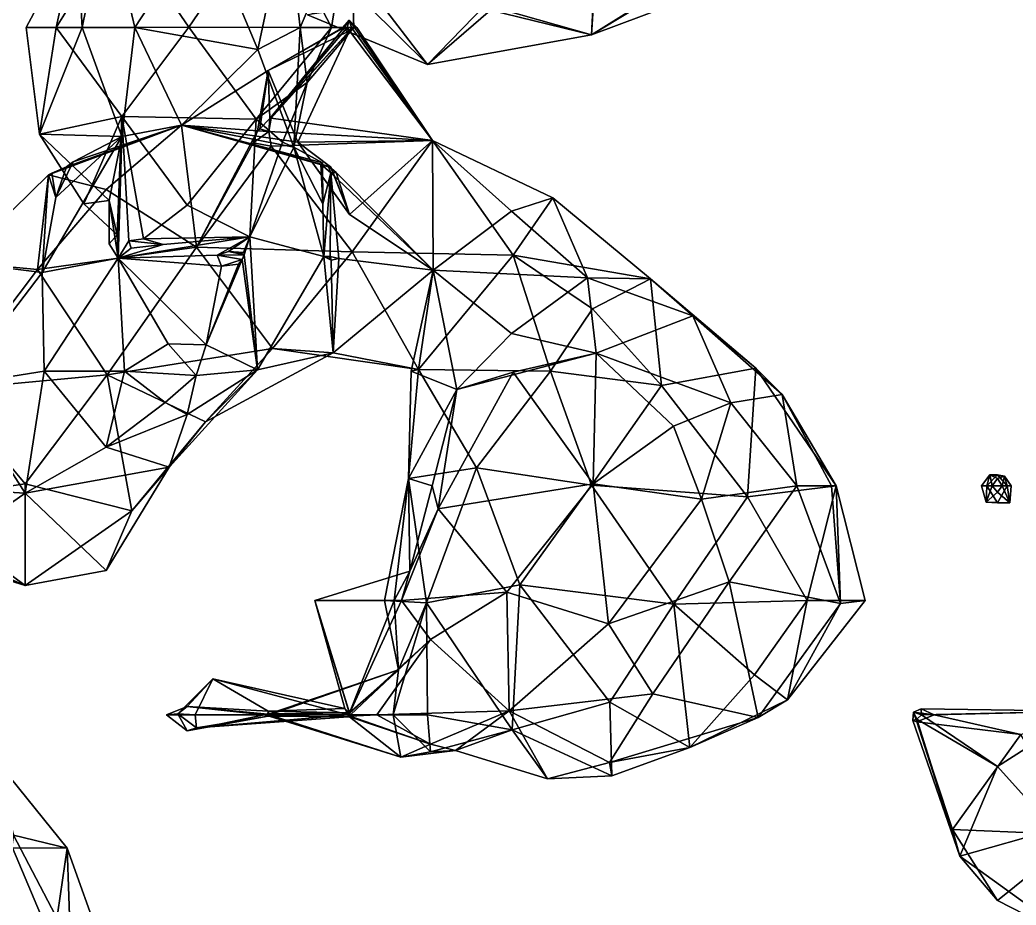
# Model space of a CAD drawing. Extents: x 290083 to 295691, y 4553739 to 4561622.
# Drawn here: x 293573.4 to 293728.3, y 4558734.8 to 4558872.5 of the extents above; entities that cross this region are included whole.
import ezdxf

# ---------------------------------------------------------------- set-up
doc = ezdxf.new("R2010")
doc.units = 0
doc.layers.add('Au_ppm_Pref_-_0_3', color=7, linetype='CONTINUOUS')

msp = doc.modelspace()

# ---------------------------------------------------------------- linework, layer by layer
at = {"layer": 'Au_ppm_Pref_-_0_3'}
for points in [[(293583.08, 4558871.28, 1905.19), (293582.22, 4558886.03, 1900.58), (293586.83, 4558889.94, 1906.76)], [(293591.26, 4558871.28, 1910.36), (293583.08, 4558871.28, 1905.19), (293586.83, 4558889.94, 1906.76)], [(293602.04, 4558887.75, 1910.77), (293591.26, 4558871.28, 1910.36), (293586.83, 4558889.94, 1906.76)], [(293588.86, 4558887.08, 1896.29), (293599.62, 4558871.35, 1894.21), (293612.24, 4558889.84, 1894.63)], [(293621.84, 4558871.28, 1895.95), (293612.24, 4558889.84, 1894.63), (293599.62, 4558871.35, 1894.21)], [(293621.84, 4558871.28, 1895.95), (293624.66, 4558889.34, 1900.53), (293612.24, 4558889.84, 1894.63)], [(293614.87, 4558889.18, 1907.63), (293610.37, 4558867.86, 1910.55), (293602.04, 4558887.75, 1910.77)], [(293610.37, 4558867.86, 1910.55), (293614.87, 4558889.18, 1907.63), (293616.94, 4558871.28, 1905.29)], [(293614.87, 4558889.18, 1907.63), (293624.66, 4558889.34, 1900.53), (293616.94, 4558871.28, 1905.29)], [(293616.94, 4558871.28, 1905.29), (293624.66, 4558889.34, 1900.53), (293625.28, 4558871.28, 1900.58)], [(293621.84, 4558871.28, 1895.95), (293625.28, 4558871.28, 1900.58), (293624.66, 4558889.34, 1900.53)], [(293582.22, 4558886.03, 1900.58), (293579.02, 4558871.28, 1896.91), (293588.86, 4558887.08, 1896.29)], [(293588.86, 4558887.08, 1896.29), (293579.02, 4558871.28, 1896.91), (293599.62, 4558871.35, 1894.21)], [(293610.37, 4558867.86, 1910.55), (293591.26, 4558871.28, 1910.36), (293602.04, 4558887.75, 1910.77)], [(293662.27, 4558870.12, 1829.25), (293645.75, 4558874.8, 1834.06), (293663.31, 4558887.33, 1835.8)], [(293663.14, 4558887.37, 1822.74), (293646.56, 4558873.95, 1824.36), (293662.27, 4558870.12, 1829.25)], [(293663.14, 4558887.37, 1822.74), (293662.27, 4558870.12, 1829.25), (293675, 4558877.84, 1825.56)], [(293662.27, 4558870.12, 1829.25), (293663.31, 4558887.33, 1835.8), (293675, 4558878.14, 1832.97)], [(293574.35, 4558871.28, 1900.58), (293582.22, 4558886.03, 1900.58), (293583.08, 4558871.28, 1905.19)], [(293582.22, 4558886.03, 1900.58), (293574.35, 4558871.28, 1900.58), (293579.02, 4558871.28, 1896.91)], [(293682.91, 4558877.91, 1829.31), (293662.27, 4558870.12, 1829.25), (293675, 4558878.14, 1832.97)], [(293682.91, 4558877.91, 1829.31), (293675, 4558877.84, 1825.56), (293662.27, 4558870.12, 1829.25)], [(293628.74, 4558876.07, 1833.63), (293636.76, 4558865.51, 1829.28), (293618.1, 4558873.24, 1829.31)], [(293628.74, 4558876.07, 1833.63), (293645.75, 4558874.8, 1834.06), (293636.76, 4558865.51, 1829.28)], [(293618.1, 4558873.24, 1829.31), (293636.76, 4558865.51, 1829.28), (293627.6, 4558874.6, 1824.58)], [(293646.56, 4558873.95, 1824.36), (293627.6, 4558874.6, 1824.58), (293636.76, 4558865.51, 1829.28)], [(293645.75, 4558874.8, 1834.06), (293662.27, 4558870.12, 1829.25), (293636.76, 4558865.51, 1829.28)], [(293646.56, 4558873.95, 1824.36), (293636.76, 4558865.51, 1829.28), (293662.27, 4558870.12, 1829.25)], [(293576.42, 4558854.67, 1900.58), (293574.35, 4558871.28, 1900.58), (293583.08, 4558871.28, 1905.19)], [(293574.35, 4558871.28, 1900.58), (293576.42, 4558854.67, 1900.58), (293579.02, 4558871.28, 1896.91)], [(293576.42, 4558854.67, 1900.58), (293583.08, 4558871.28, 1905.19), (293589.21, 4558854.33, 1906.25)], [(293576.42, 4558854.67, 1900.58), (293589.25, 4558857.46, 1897.13), (293579.02, 4558871.28, 1896.91)], [(293579.02, 4558871.28, 1896.91), (293589.25, 4558857.46, 1897.13), (293599.62, 4558871.35, 1894.21)], [(293589.21, 4558854.33, 1906.25), (293583.08, 4558871.28, 1905.19), (293591.26, 4558871.28, 1910.36)], [(293591.26, 4558871.28, 1910.36), (293598.53, 4558856.08, 1912.36), (293589.21, 4558854.33, 1906.25)], [(293589.25, 4558857.46, 1897.13), (293610.11, 4558857, 1896.71), (293599.62, 4558871.35, 1894.21)], [(293610.37, 4558867.86, 1910.55), (293598.53, 4558856.08, 1912.36), (293591.26, 4558871.28, 1910.36)], [(293610.11, 4558857, 1896.71), (293621.84, 4558871.28, 1895.95), (293599.62, 4558871.35, 1894.21)], [(293618.06, 4558862.72, 1900.58), (293621.84, 4558871.28, 1895.95), (293610.11, 4558857, 1896.71)], [(293610.37, 4558867.86, 1910.55), (293616.94, 4558871.28, 1905.29), (293615.99, 4558852.69, 1906.11)], [(293612, 4558864.59, 1914.69), (293623.8, 4558871.28, 1918.4), (293612.25, 4558857.14, 1919.34)], [(293612, 4558864.59, 1914.69), (293624.6, 4558870.78, 1918.23), (293623.61, 4558871.28, 1917.93)], [(293612, 4558864.59, 1914.69), (293623.61, 4558871.28, 1917.93), (293623.8, 4558871.28, 1918.4)], [(293612.47, 4558857.34, 1919.34), (293612.25, 4558857.14, 1919.34), (293623.8, 4558871.28, 1918.4)], [(293612.47, 4558857.34, 1919.34), (293623.8, 4558871.28, 1918.4), (293624.25, 4558871.28, 1918.57)], [(293624.6, 4558870.75, 1918.58), (293612.47, 4558857.34, 1919.34), (293624.25, 4558871.28, 1918.57)], [(293618.06, 4558862.72, 1900.58), (293615.99, 4558852.69, 1906.11), (293616.94, 4558871.28, 1905.29)], [(293616.94, 4558871.28, 1905.29), (293625.28, 4558871.28, 1900.58), (293618.06, 4558862.72, 1900.58)], [(293618.06, 4558862.72, 1900.58), (293625.28, 4558871.28, 1900.58), (293621.84, 4558871.28, 1895.95)], [(293623.61, 4558871.28, 1917.93), (293624.94, 4558871.28, 1918.24), (293624.57, 4558872.42, 1918.4)], [(293623.61, 4558871.28, 1917.93), (293624.57, 4558872.42, 1918.4), (293623.8, 4558871.28, 1918.4)], [(293623.61, 4558871.28, 1917.93), (293624.6, 4558870.78, 1918.23), (293624.94, 4558871.28, 1918.24)], [(293623.8, 4558871.28, 1918.4), (293624.57, 4558872.42, 1918.4), (293624.25, 4558871.28, 1918.57)], [(293625.4, 4558871.28, 1918.78), (293624.25, 4558871.28, 1918.57), (293624.57, 4558872.42, 1918.4)], [(293624.6, 4558870.75, 1918.58), (293624.25, 4558871.28, 1918.57), (293625.4, 4558871.28, 1918.78)], [(293624.57, 4558872.42, 1918.4), (293625.77, 4558871.28, 1918.4), (293625.4, 4558871.28, 1918.78)], [(293625.77, 4558871.28, 1918.4), (293624.57, 4558872.42, 1918.4), (293624.94, 4558871.28, 1918.24)], [(293624.6, 4558870.78, 1918.23), (293637.54, 4558853.7, 1918.43), (293624.94, 4558871.28, 1918.24)], [(293624.6, 4558870.75, 1918.58), (293625.4, 4558871.28, 1918.78), (293637.54, 4558853.7, 1918.43)], [(293625.77, 4558871.28, 1918.4), (293624.94, 4558871.28, 1918.24), (293637.54, 4558853.7, 1918.43)], [(293625.4, 4558871.28, 1918.78), (293625.77, 4558871.28, 1918.4), (293637.54, 4558853.7, 1918.43)], [(293612, 4558864.59, 1914.69), (293616.58, 4558853.47, 1916.25), (293624.6, 4558870.78, 1918.23)], [(293624.6, 4558870.75, 1918.58), (293612.47, 4558857.2, 1919.35), (293612.47, 4558857.34, 1919.34)], [(293637.54, 4558853.7, 1918.43), (293612.47, 4558857.2, 1919.35), (293624.6, 4558870.75, 1918.58)], [(293637.54, 4558853.7, 1918.43), (293624.6, 4558870.78, 1918.23), (293616.58, 4558853.47, 1916.25)], [(293610.37, 4558867.86, 1910.55), (293615.99, 4558852.69, 1906.11), (293598.53, 4558856.08, 1912.36)], [(293612, 4558864.59, 1914.69), (293610.31, 4558855.2, 1919.26), (293598.53, 4558856.08, 1912.36)], [(293612, 4558864.59, 1914.69), (293598.53, 4558856.08, 1912.36), (293616.58, 4558853.47, 1916.25)], [(293612, 4558864.59, 1914.69), (293610.7, 4558855.54, 1919.28), (293610.31, 4558855.2, 1919.26)], [(293612.25, 4558857.14, 1919.34), (293610.7, 4558855.54, 1919.28), (293612, 4558864.59, 1914.69)], [(293614.21, 4558853.47, 1900.58), (293618.06, 4558862.72, 1900.58), (293610.11, 4558857, 1896.71)], [(293615.99, 4558852.69, 1906.11), (293618.06, 4558862.72, 1900.58), (293614.21, 4558853.47, 1900.58)], [(293576.42, 4558854.67, 1900.58), (293583.31, 4558843.85, 1901.13), (293589.25, 4558857.46, 1897.13)], [(293588.5, 4558839.04, 1900.89), (293589.25, 4558857.46, 1897.13), (293583.31, 4558843.85, 1901.13)], [(293588.68, 4558835.41, 1901.55), (293589.25, 4558857.46, 1897.13), (293588.5, 4558839.04, 1900.89)], [(293588.68, 4558835.41, 1901.55), (293590.33, 4558838.11, 1900.62), (293589.25, 4558857.46, 1897.13)], [(293590.33, 4558838.11, 1900.62), (293592.61, 4558838.42, 1900), (293589.25, 4558857.46, 1897.13)], [(293592.61, 4558838.42, 1900), (293599.4, 4558843.64, 1897.31), (293589.25, 4558857.46, 1897.13)], [(293610.11, 4558857, 1896.71), (293589.25, 4558857.46, 1897.13), (293599.4, 4558843.64, 1897.31)], [(293612.09, 4558855.09, 1919.41), (293612.25, 4558857.14, 1919.34), (293612.47, 4558857.2, 1919.35)], [(293637.54, 4558853.7, 1918.43), (293612.09, 4558855.09, 1919.41), (293612.47, 4558857.2, 1919.35)], [(293612.25, 4558857.14, 1919.34), (293612.47, 4558857.34, 1919.34), (293612.47, 4558857.2, 1919.35)], [(293580.65, 4558849.63, 1911.72), (293598.53, 4558856.08, 1912.36), (293577.81, 4558848.37, 1912.46)], [(293577.81, 4558848.37, 1912.46), (293598.53, 4558856.08, 1912.36), (293586.8, 4558846.07, 1915.94)], [(293581.67, 4558850.39, 1910.36), (293598.53, 4558856.08, 1912.36), (293580.65, 4558849.63, 1911.72)], [(293589.21, 4558854.33, 1906.25), (293598.53, 4558856.08, 1912.36), (293581.67, 4558850.39, 1910.36)], [(293586.8, 4558846.07, 1915.94), (293598.53, 4558856.08, 1912.36), (293600.85, 4558837.1, 1917.77)], [(293620.15, 4558850.04, 1912.15), (293598.53, 4558856.08, 1912.36), (293620.44, 4558850.24, 1910.98)], [(293598.53, 4558856.08, 1912.36), (293620.15, 4558850.04, 1912.15), (293621.38, 4558849.62, 1912.46)], [(293598.53, 4558856.08, 1912.36), (293615.99, 4558852.69, 1906.11), (293620.44, 4558850.24, 1910.98)], [(293621.65, 4558849.61, 1912.57), (293598.53, 4558856.08, 1912.36), (293621.38, 4558849.62, 1912.46)], [(293621.65, 4558849.61, 1912.57), (293616.58, 4558853.47, 1916.25), (293598.53, 4558856.08, 1912.36)], [(293598.53, 4558856.08, 1912.36), (293610.31, 4558855.2, 1919.26), (293600.85, 4558837.1, 1917.77)], [(293609.11, 4558838.74, 1900.92), (293610.11, 4558857, 1896.71), (293599.4, 4558843.64, 1897.31)], [(293609.11, 4558838.74, 1900.92), (293614.21, 4558853.47, 1900.58), (293610.11, 4558857, 1896.71)], [(293610.7, 4558855.54, 1919.28), (293612.25, 4558857.14, 1919.34), (293612.09, 4558855.09, 1919.41)], [(293587.28, 4558844.35, 1903.03), (293583.31, 4558843.85, 1901.13), (293576.42, 4558854.67, 1900.58)], [(293587.28, 4558844.35, 1903.03), (293576.42, 4558854.67, 1900.58), (293589.21, 4558854.33, 1906.25)], [(293576.84, 4558833.2, 1907.09), (293589.21, 4558854.33, 1906.25), (293578.98, 4558844.82, 1910.15)], [(293588.68, 4558835.41, 1901.55), (293589.21, 4558854.33, 1906.25), (293576.84, 4558833.2, 1907.09)], [(293578.98, 4558844.82, 1910.15), (293589.21, 4558854.33, 1906.25), (293581.67, 4558850.39, 1910.36)], [(293588.68, 4558835.41, 1901.55), (293587.28, 4558844.35, 1903.03), (293589.21, 4558854.33, 1906.25)], [(293610.31, 4558855.2, 1919.26), (293609.65, 4558853.32, 1919.29), (293600.85, 4558837.1, 1917.77)], [(293609.65, 4558853.32, 1919.29), (293610.31, 4558855.2, 1919.26), (293612.09, 4558855.09, 1919.41)], [(293609.65, 4558853.32, 1919.29), (293612.09, 4558855.09, 1919.41), (293612.46, 4558852.8, 1919.53)], [(293612.09, 4558855.09, 1919.41), (293610.31, 4558855.2, 1919.26), (293610.7, 4558855.54, 1919.28)], [(293612.46, 4558852.8, 1919.53), (293612.09, 4558855.09, 1919.41), (293637.54, 4558853.7, 1918.43)], [(293609.65, 4558853.32, 1919.29), (293612.46, 4558852.8, 1919.53), (293600.85, 4558837.1, 1917.77)], [(293625.05, 4558836.38, 1920.02), (293600.85, 4558837.1, 1917.77), (293612.46, 4558852.8, 1919.53)], [(293609.11, 4558838.74, 1900.92), (293615.99, 4558852.69, 1906.11), (293614.21, 4558853.47, 1900.58)], [(293620.65, 4558835.65, 1907.33), (293615.99, 4558852.69, 1906.11), (293609.11, 4558838.74, 1900.92)], [(293625.05, 4558836.38, 1920.02), (293612.46, 4558852.8, 1919.53), (293637.54, 4558853.7, 1918.43)], [(293620.44, 4558850.24, 1910.98), (293615.99, 4558852.69, 1906.11), (293620.5, 4558843.86, 1909.34)], [(293620.5, 4558843.86, 1909.34), (293615.99, 4558852.69, 1906.11), (293620.65, 4558835.65, 1907.33)], [(293624.6, 4558842.21, 1916.21), (293637.54, 4558853.7, 1918.43), (293616.58, 4558853.47, 1916.25)], [(293616.58, 4558853.47, 1916.25), (293621.65, 4558849.61, 1912.57), (293624.6, 4558842.21, 1916.21)], [(293624.6, 4558842.21, 1916.21), (293637.64, 4558833.53, 1913.8), (293637.54, 4558853.7, 1918.43)], [(293650.09, 4558835.87, 1921.06), (293625.05, 4558836.38, 1920.02), (293637.54, 4558853.7, 1918.43)], [(293656.25, 4558844.78, 1918.4), (293650.09, 4558835.87, 1921.06), (293637.54, 4558853.7, 1918.43)], [(293637.64, 4558833.53, 1913.8), (293649.8, 4558842.73, 1916.04), (293637.54, 4558853.7, 1918.43)], [(293649.8, 4558842.73, 1916.04), (293656.25, 4558844.78, 1918.4), (293637.54, 4558853.7, 1918.43)], [(293578.36, 4558848.65, 1912.16), (293580.65, 4558849.63, 1911.72), (293577.81, 4558848.37, 1912.46)], [(293578.98, 4558844.82, 1910.15), (293580.65, 4558849.63, 1911.72), (293578.36, 4558848.65, 1912.16)], [(293581.67, 4558850.39, 1910.36), (293580.65, 4558849.63, 1911.72), (293578.98, 4558844.82, 1910.15)], [(293620.44, 4558850.24, 1910.98), (293620.5, 4558843.86, 1909.34), (293620.15, 4558850.04, 1912.15)], [(293621.73, 4558848.69, 1912.16), (293621.38, 4558849.62, 1912.46), (293620.15, 4558850.04, 1912.15)], [(293620.5, 4558843.86, 1909.34), (293621.73, 4558848.69, 1912.16), (293620.15, 4558850.04, 1912.15)], [(293621.73, 4558848.69, 1912.16), (293622.57, 4558848.72, 1912.53), (293621.38, 4558849.62, 1912.46)], [(293621.85, 4558849.36, 1912.53), (293621.65, 4558849.61, 1912.57), (293621.38, 4558849.62, 1912.46)], [(293622.57, 4558848.72, 1912.53), (293621.85, 4558849.36, 1912.53), (293621.38, 4558849.62, 1912.46)], [(293621.65, 4558849.61, 1912.57), (293621.85, 4558849.36, 1912.53), (293624.6, 4558842.21, 1916.21)], [(293577.81, 4558848.37, 1912.46), (293576.12, 4558833.63, 1916.82), (293563.94, 4558834.79, 1912.46)], [(293577.81, 4558848.37, 1912.46), (293563.94, 4558834.79, 1912.46), (293576.84, 4558833.2, 1907.09)], [(293577.81, 4558848.37, 1912.46), (293586.8, 4558846.07, 1915.94), (293576.12, 4558833.63, 1916.82)], [(293576.84, 4558833.2, 1907.09), (293578.98, 4558844.82, 1910.15), (293577.81, 4558848.37, 1912.46)], [(293578.98, 4558844.82, 1910.15), (293578.36, 4558848.65, 1912.16), (293577.81, 4558848.37, 1912.46)], [(293621.73, 4558848.69, 1912.16), (293620.5, 4558843.86, 1909.34), (293620.65, 4558835.65, 1907.33)], [(293621.63, 4558835.65, 1907.74), (293621.73, 4558848.69, 1912.16), (293620.65, 4558835.65, 1907.33)], [(293621.63, 4558835.65, 1907.74), (293622.94, 4558835.36, 1908.2), (293621.73, 4558848.69, 1912.16)], [(293637.64, 4558833.53, 1913.8), (293622.57, 4558848.72, 1912.53), (293621.73, 4558848.69, 1912.16)], [(293622.94, 4558835.36, 1908.2), (293637.64, 4558833.53, 1913.8), (293621.73, 4558848.69, 1912.16)], [(293621.85, 4558849.36, 1912.53), (293622.57, 4558848.72, 1912.53), (293624.6, 4558842.21, 1916.21)], [(293637.64, 4558833.53, 1913.8), (293624.6, 4558842.21, 1916.21), (293622.57, 4558848.72, 1912.53)], [(293600.85, 4558837.1, 1917.77), (293576.12, 4558833.63, 1916.82), (293586.8, 4558846.07, 1915.94)], [(293656.25, 4558844.78, 1918.4), (293649.8, 4558842.73, 1916.04), (293661.6, 4558832.35, 1913.1)], [(293656.25, 4558844.78, 1918.4), (293671.42, 4558832.19, 1917.74), (293650.09, 4558835.87, 1921.06)], [(293671.42, 4558832.19, 1917.74), (293656.25, 4558844.78, 1918.4), (293661.6, 4558832.35, 1913.1)], [(293583.31, 4558843.85, 1901.13), (293587.28, 4558844.35, 1903.03), (293588.5, 4558839.04, 1900.89)], [(293588.68, 4558835.41, 1901.55), (293587.27, 4558837.64, 1901.44), (293587.28, 4558844.35, 1903.03)], [(293588.5, 4558839.04, 1900.89), (293587.28, 4558844.35, 1903.03), (293587.27, 4558837.64, 1901.44)], [(293592.61, 4558838.42, 1900), (293609.11, 4558838.74, 1900.92), (293599.4, 4558843.64, 1897.31)], [(293649.8, 4558842.73, 1916.04), (293637.64, 4558833.53, 1913.8), (293661.6, 4558832.35, 1913.1)], [(293588.68, 4558835.41, 1901.55), (293588.5, 4558839.04, 1900.89), (293587.27, 4558837.64, 1901.44)], [(293595.67, 4558837.54, 1900.74), (293588.68, 4558835.41, 1901.55), (293609.11, 4558838.74, 1900.92)], [(293588.68, 4558835.41, 1901.55), (293604.05, 4558835.89, 1901), (293609.11, 4558838.74, 1900.92)], [(293592.61, 4558838.42, 1900), (293595.67, 4558837.54, 1900.74), (293609.11, 4558838.74, 1900.92)], [(293609.11, 4558838.74, 1900.92), (293604.05, 4558835.89, 1901), (293605.82, 4558836.45, 1900.96)], [(293605.82, 4558836.45, 1900.96), (293608.12, 4558836.31, 1900.87), (293609.11, 4558838.74, 1900.92)], [(293609.11, 4558838.74, 1900.92), (293608.12, 4558836.31, 1900.87), (293608.31, 4558836.18, 1901.01)], [(293609.11, 4558838.74, 1900.92), (293608.31, 4558836.18, 1901.01), (293608.27, 4558835.95, 1901.04)], [(293609.11, 4558838.74, 1900.92), (293608.27, 4558835.95, 1901.04), (293610.3, 4558818.03, 1906.26)], [(293610.3, 4558818.03, 1906.26), (293620.65, 4558835.65, 1907.33), (293609.11, 4558838.74, 1900.92)], [(293586.97, 4558817.28, 1917.97), (293576.12, 4558833.63, 1916.82), (293600.85, 4558837.1, 1917.77)], [(293586.97, 4558817.28, 1917.97), (293600.85, 4558837.1, 1917.77), (293612.63, 4558821.34, 1917.53)], [(293588.68, 4558835.41, 1901.55), (293590.7, 4558836.96, 1900.75), (293590.33, 4558838.11, 1900.62)], [(293590.7, 4558836.96, 1900.75), (293588.68, 4558835.41, 1901.55), (293595.67, 4558837.54, 1900.74)], [(293590.33, 4558838.11, 1900.62), (293595.67, 4558837.54, 1900.74), (293592.61, 4558838.42, 1900)], [(293590.7, 4558836.96, 1900.75), (293595.67, 4558837.54, 1900.74), (293590.33, 4558838.11, 1900.62)], [(293600.85, 4558837.1, 1917.77), (293625.05, 4558836.38, 1920.02), (293612.63, 4558821.34, 1917.53)], [(293588.68, 4558835.41, 1901.55), (293604.73, 4558834.18, 1900.92), (293604.05, 4558835.89, 1901)], [(293605.82, 4558836.45, 1900.96), (293604.05, 4558835.89, 1901), (293608.27, 4558835.95, 1901.04)], [(293608.27, 4558835.95, 1901.04), (293604.05, 4558835.89, 1901), (293607.93, 4558835.22, 1901)], [(293604.05, 4558835.89, 1901), (293604.73, 4558834.18, 1900.92), (293607.93, 4558835.22, 1901)], [(293608.31, 4558836.18, 1901.01), (293608.12, 4558836.31, 1900.87), (293605.82, 4558836.45, 1900.96)], [(293605.82, 4558836.45, 1900.96), (293608.27, 4558835.95, 1901.04), (293608.31, 4558836.18, 1901.01)], [(293608.27, 4558835.95, 1901.04), (293607.93, 4558835.22, 1901), (293610.3, 4558818.03, 1906.26)], [(293622.09, 4558820.71, 1913.23), (293620.65, 4558835.65, 1907.33), (293610.3, 4558818.03, 1906.26)], [(293612.63, 4558821.34, 1917.53), (293625.05, 4558836.38, 1920.02), (293635.34, 4558818.09, 1918.37)], [(293621.45, 4558835.55, 1907.63), (293621.63, 4558835.65, 1907.74), (293620.65, 4558835.65, 1907.33)], [(293621.79, 4558835.11, 1907.9), (293621.45, 4558835.55, 1907.63), (293620.65, 4558835.65, 1907.33)], [(293621.79, 4558835.11, 1907.9), (293620.65, 4558835.65, 1907.33), (293622.09, 4558820.71, 1913.23)], [(293621.79, 4558835.11, 1907.9), (293621.63, 4558835.65, 1907.74), (293621.45, 4558835.55, 1907.63)], [(293622.94, 4558835.36, 1908.2), (293621.63, 4558835.65, 1907.74), (293621.79, 4558835.11, 1907.9)], [(293650.09, 4558835.87, 1921.06), (293635.34, 4558818.09, 1918.37), (293625.05, 4558836.38, 1920.02)], [(293650.09, 4558835.87, 1921.06), (293655.85, 4558817.83, 1921.49), (293635.34, 4558818.09, 1918.37)], [(293655.85, 4558817.83, 1921.49), (293650.09, 4558835.87, 1921.06), (293662.4, 4558827.52, 1921.63)], [(293662.4, 4558827.52, 1921.63), (293650.09, 4558835.87, 1921.06), (293671.42, 4558832.19, 1917.74)], [(293563.94, 4558834.79, 1912.46), (293576.12, 4558833.63, 1916.82), (293561.96, 4558814.93, 1917.27)], [(293576.84, 4558833.2, 1907.09), (293563.94, 4558834.79, 1912.46), (293563.49, 4558815.64, 1907.39)], [(293588.68, 4558835.41, 1901.55), (293576.84, 4558833.2, 1907.09), (293577.13, 4558817.83, 1901.96)], [(293588.68, 4558835.41, 1901.55), (293577.13, 4558817.83, 1901.96), (293589.67, 4558817.83, 1900.58)], [(293588.68, 4558835.41, 1901.55), (293602.32, 4558821.95, 1900.58), (293604.73, 4558834.18, 1900.92)], [(293588.68, 4558835.41, 1901.55), (293589.67, 4558817.83, 1900.58), (293596.41, 4558822.07, 1900.58)], [(293588.68, 4558835.41, 1901.55), (293596.41, 4558822.07, 1900.58), (293602.32, 4558821.95, 1900.58)], [(293607.93, 4558835.22, 1901), (293607.38, 4558834.47, 1900.83), (293602.32, 4558821.95, 1900.58)], [(293607.93, 4558835.22, 1901), (293602.32, 4558821.95, 1900.58), (293610.3, 4558818.03, 1906.26)], [(293604.73, 4558834.18, 1900.92), (293602.32, 4558821.95, 1900.58), (293607.38, 4558834.47, 1900.83)], [(293607.93, 4558835.22, 1901), (293604.73, 4558834.18, 1900.92), (293607.38, 4558834.47, 1900.83)], [(293622.09, 4558820.71, 1913.23), (293622.94, 4558835.36, 1908.2), (293621.79, 4558835.11, 1907.9)], [(293637.64, 4558833.53, 1913.8), (293622.94, 4558835.36, 1908.2), (293622.09, 4558820.71, 1913.23)], [(293586.97, 4558817.28, 1917.97), (293561.96, 4558814.93, 1917.27), (293576.12, 4558833.63, 1916.82)], [(293576.84, 4558833.2, 1907.09), (293563.49, 4558815.64, 1907.39), (293577.13, 4558817.83, 1901.96)], [(293637.64, 4558833.53, 1913.8), (293622.09, 4558820.71, 1913.23), (293635.34, 4558818.09, 1918.37)], [(293641.31, 4558814.97, 1907.51), (293637.64, 4558833.53, 1913.8), (293634.2, 4558817.83, 1912.46)], [(293637.64, 4558833.53, 1913.8), (293635.34, 4558818.09, 1918.37), (293634.2, 4558817.83, 1912.46)], [(293641.31, 4558814.97, 1907.51), (293649.8, 4558823.7, 1910.51), (293637.64, 4558833.53, 1913.8)], [(293637.64, 4558833.53, 1913.8), (293649.8, 4558823.7, 1910.51), (293661.6, 4558832.35, 1913.1)], [(293661.6, 4558832.35, 1913.1), (293649.8, 4558823.7, 1910.51), (293662.95, 4558820.62, 1906.4)], [(293661.6, 4558832.35, 1913.1), (293678.02, 4558826.43, 1911.02), (293671.42, 4558832.19, 1917.74)], [(293661.6, 4558832.35, 1913.1), (293662.95, 4558820.62, 1906.4), (293678.02, 4558826.43, 1911.02)], [(293671.42, 4558832.19, 1917.74), (293673.12, 4558815.61, 1922.72), (293662.4, 4558827.52, 1921.63)], [(293673.12, 4558815.61, 1922.72), (293671.42, 4558832.19, 1917.74), (293687.78, 4558818.32, 1918.64)], [(293671.42, 4558832.19, 1917.74), (293678.02, 4558826.43, 1911.02), (293687.78, 4558818.32, 1918.64)], [(293673.12, 4558815.61, 1922.72), (293655.85, 4558817.83, 1921.49), (293662.4, 4558827.52, 1921.63)], [(293678.02, 4558826.43, 1911.02), (293662.95, 4558820.62, 1906.4), (293683.91, 4558812.89, 1907.94)], [(293678.02, 4558826.43, 1911.02), (293691.89, 4558814.22, 1912.46), (293687.78, 4558818.32, 1918.64)], [(293691.89, 4558814.22, 1912.46), (293678.02, 4558826.43, 1911.02), (293683.91, 4558812.89, 1907.94)], [(293641.31, 4558814.97, 1907.51), (293662.95, 4558820.62, 1906.4), (293649.8, 4558823.7, 1910.51)], [(293596.41, 4558822.07, 1900.58), (293589.67, 4558817.83, 1900.58), (293600.78, 4558817.16, 1899.87)], [(293596.41, 4558822.07, 1900.58), (293600.78, 4558817.16, 1899.87), (293602.32, 4558821.95, 1900.58)], [(293602.32, 4558821.95, 1900.58), (293600.78, 4558817.16, 1899.87), (293610.3, 4558818.03, 1906.26)], [(293586.97, 4558817.28, 1917.97), (293612.63, 4558821.34, 1917.53), (293602.26, 4558809.96, 1913.74)], [(293612.63, 4558821.34, 1917.53), (293622.09, 4558820.71, 1913.23), (293602.26, 4558809.96, 1913.74)], [(293622.09, 4558820.71, 1913.23), (293610.3, 4558818.03, 1906.26), (293602.26, 4558809.96, 1913.74)], [(293622.09, 4558820.71, 1913.23), (293612.63, 4558821.34, 1917.53), (293635.34, 4558818.09, 1918.37)], [(293662.95, 4558820.62, 1906.4), (293641.31, 4558814.97, 1907.51), (293650.08, 4558817.7, 1900.76)], [(293662.95, 4558820.62, 1906.4), (293650.08, 4558817.7, 1900.76), (293662.48, 4558800.33, 1901.04)], [(293675, 4558809.31, 1903.42), (293662.95, 4558820.62, 1906.4), (293662.48, 4558800.33, 1901.04)], [(293683.91, 4558812.89, 1907.94), (293662.95, 4558820.62, 1906.4), (293675, 4558809.31, 1903.42)], [(293586.97, 4558817.28, 1917.97), (293574.2, 4558800.32, 1917.07), (293561.96, 4558814.93, 1917.27)], [(293563.49, 4558815.64, 1907.39), (293574.21, 4558798.87, 1906.56), (293577.13, 4558817.83, 1901.96)], [(293586.97, 4558817.28, 1917.97), (293590.79, 4558796.13, 1913.41), (293574.2, 4558800.32, 1917.07)], [(293577.13, 4558817.83, 1901.96), (293574.21, 4558798.87, 1906.56), (293586.8, 4558806.02, 1902.59)], [(293589.67, 4558817.83, 1900.58), (293577.13, 4558817.83, 1901.96), (293586.8, 4558806.02, 1902.59)], [(293589.67, 4558817.83, 1900.58), (293586.8, 4558806.02, 1902.59), (293595.97, 4558812.97, 1900.58)], [(293586.97, 4558817.28, 1917.97), (293602.26, 4558809.96, 1913.74), (293590.79, 4558796.13, 1913.41)], [(293589.67, 4558817.83, 1900.58), (293595.97, 4558812.97, 1900.58), (293600.78, 4558817.16, 1899.87)], [(293600.78, 4558817.16, 1899.87), (293595.97, 4558812.97, 1900.58), (293599.4, 4558811.08, 1902.83)], [(293610.3, 4558818.03, 1906.26), (293599.4, 4558811.08, 1902.83), (293596.57, 4558802.93, 1907.89)], [(293596.57, 4558802.93, 1907.89), (293602.26, 4558809.96, 1913.74), (293610.3, 4558818.03, 1906.26)], [(293600.78, 4558817.16, 1899.87), (293599.4, 4558811.08, 1902.83), (293610.3, 4558818.03, 1906.26)], [(293635.34, 4558818.09, 1918.37), (293644.38, 4558802.82, 1920.21), (293633.82, 4558801.14, 1911.93)], [(293635.34, 4558818.09, 1918.37), (293633.82, 4558801.14, 1911.93), (293634.2, 4558817.83, 1912.46)], [(293641.31, 4558814.97, 1907.51), (293634.2, 4558817.83, 1912.46), (293633.82, 4558801.14, 1911.93)], [(293635.34, 4558818.09, 1918.37), (293655.85, 4558817.83, 1921.49), (293644.38, 4558802.82, 1920.21)], [(293641.31, 4558814.97, 1907.51), (293638.41, 4558796.45, 1902.34), (293650.08, 4558817.7, 1900.76)], [(293650.08, 4558817.7, 1900.76), (293638.41, 4558796.45, 1902.34), (293662.48, 4558800.33, 1901.04)], [(293644.38, 4558802.82, 1920.21), (293655.85, 4558817.83, 1921.49), (293662.26, 4558800.09, 1923.66)], [(293662.26, 4558800.09, 1923.66), (293655.85, 4558817.83, 1921.49), (293673.12, 4558815.61, 1922.72)], [(293673.12, 4558815.61, 1922.72), (293687.78, 4558818.32, 1918.64), (293686.52, 4558798.29, 1923.26)], [(293687.78, 4558818.32, 1918.64), (293700.26, 4558800.03, 1918.44), (293686.52, 4558798.29, 1923.26)], [(293687.78, 4558818.32, 1918.64), (293691.89, 4558814.22, 1912.46), (293700.26, 4558800.03, 1918.44)], [(293555.08, 4558800.01, 1909.39), (293574.21, 4558798.87, 1906.56), (293563.49, 4558815.64, 1907.39)], [(293662.26, 4558800.09, 1923.66), (293673.12, 4558815.61, 1922.72), (293686.52, 4558798.29, 1923.26)], [(293561.96, 4558814.93, 1917.27), (293574.2, 4558800.32, 1917.07), (293556.37, 4558797.73, 1914.04)], [(293641.31, 4558814.97, 1907.51), (293633.82, 4558801.14, 1911.93), (293637.49, 4558800.01, 1906.52)], [(293641.31, 4558814.97, 1907.51), (293637.49, 4558800.01, 1906.52), (293638.41, 4558796.45, 1902.34)], [(293694.18, 4558800.01, 1909.36), (293691.89, 4558814.22, 1912.46), (293683.91, 4558812.89, 1907.94)], [(293694.18, 4558800.01, 1909.36), (293699.57, 4558800.01, 1912.46), (293691.89, 4558814.22, 1912.46)], [(293691.89, 4558814.22, 1912.46), (293699.57, 4558800.01, 1912.46), (293700.26, 4558800.03, 1918.44)], [(293599.4, 4558811.08, 1902.83), (293595.97, 4558812.97, 1900.58), (293586.8, 4558806.02, 1902.59)], [(293683.91, 4558812.89, 1907.94), (293675, 4558809.31, 1903.42), (293679.36, 4558797.93, 1905.18)], [(293683.91, 4558812.89, 1907.94), (293679.36, 4558797.93, 1905.18), (293694.18, 4558800.01, 1909.36)], [(293599.4, 4558811.08, 1902.83), (293586.8, 4558806.02, 1902.59), (293596.57, 4558802.93, 1907.89)], [(293596.57, 4558802.93, 1907.89), (293590.79, 4558796.13, 1913.41), (293602.26, 4558809.96, 1913.74)], [(293675, 4558809.31, 1903.42), (293662.48, 4558800.33, 1901.04), (293679.36, 4558797.93, 1905.18)], [(293586.8, 4558806.02, 1902.59), (293574.21, 4558798.87, 1906.56), (293596.57, 4558802.93, 1907.89)], [(293596.57, 4558802.93, 1907.89), (293574.21, 4558798.87, 1906.56), (293586.8, 4558786.82, 1908.07)], [(293596.57, 4558802.93, 1907.89), (293586.8, 4558786.82, 1908.07), (293590.79, 4558796.13, 1913.41)], [(293636.62, 4558781.81, 1918.51), (293633.82, 4558801.14, 1911.93), (293644.38, 4558802.82, 1920.21)], [(293644.38, 4558802.82, 1920.21), (293651.08, 4558784.61, 1922.93), (293636.62, 4558781.81, 1918.51)], [(293651.08, 4558784.61, 1922.93), (293644.38, 4558802.82, 1920.21), (293662.26, 4558800.09, 1923.66)], [(293722.86, 4558800.01, 1859.01), (293724.18, 4558801.73, 1859.01), (293724.53, 4558800.01, 1859.41)], [(293724.18, 4558801.73, 1859.01), (293722.86, 4558800.01, 1859.01), (293723.71, 4558800.01, 1858.21)], [(293724.18, 4558801.73, 1859.01), (293723.71, 4558800.01, 1858.21), (293725.39, 4558801.72, 1858.44)], [(293725.39, 4558801.72, 1858.44), (293723.71, 4558800.01, 1858.21), (293726.86, 4558800.01, 1858.32)], [(293724.18, 4558801.73, 1859.01), (293725.39, 4558801.13, 1859.38), (293724.53, 4558800.01, 1859.41)], [(293724.18, 4558801.73, 1859.01), (293726.45, 4558801.5, 1859.01), (293725.39, 4558801.13, 1859.38)], [(293726.45, 4558801.5, 1859.01), (293724.18, 4558801.73, 1859.01), (293725.39, 4558801.72, 1858.44)], [(293726.45, 4558801.5, 1859.01), (293725.39, 4558801.72, 1858.44), (293726.86, 4558800.01, 1858.32)], [(293726.07, 4558800.01, 1859.33), (293725.39, 4558801.13, 1859.38), (293726.45, 4558801.5, 1859.01)], [(293726.07, 4558800.01, 1859.33), (293726.45, 4558801.5, 1859.01), (293727.49, 4558800.01, 1859.01)], [(293727.49, 4558800.01, 1859.01), (293726.45, 4558801.5, 1859.01), (293726.86, 4558800.01, 1858.32)], [(293561.6, 4558789.98, 1909.12), (293574.21, 4558798.87, 1906.56), (293555.08, 4558800.01, 1909.39)], [(293574.2, 4558800.32, 1917.07), (293574.2, 4558784.53, 1912.46), (293556.37, 4558797.73, 1914.04)], [(293574.2, 4558784.53, 1912.46), (293574.2, 4558800.32, 1917.07), (293590.79, 4558796.13, 1913.41)], [(293633.82, 4558801.14, 1911.93), (293636.62, 4558781.81, 1918.51), (293630.08, 4558782.19, 1912.46)], [(293633.82, 4558801.14, 1911.93), (293630.08, 4558782.19, 1912.46), (293631.58, 4558782.19, 1909.17)], [(293633.99, 4558786.73, 1906.52), (293633.82, 4558801.14, 1911.93), (293631.58, 4558782.19, 1909.17)], [(293633.82, 4558801.14, 1911.93), (293633.99, 4558786.73, 1906.52), (293637.49, 4558800.01, 1906.52)], [(293638.41, 4558796.45, 1902.34), (293637.49, 4558800.01, 1906.52), (293633.99, 4558786.73, 1906.52)], [(293662.48, 4558800.33, 1901.04), (293638.41, 4558796.45, 1902.34), (293649.06, 4558783.46, 1902.36)], [(293662.48, 4558800.33, 1901.04), (293649.06, 4558783.46, 1902.36), (293664.91, 4558778.56, 1904.13)], [(293675.03, 4558781.59, 1923.52), (293651.08, 4558784.61, 1922.93), (293662.26, 4558800.09, 1923.66)], [(293675.03, 4558781.59, 1923.52), (293662.26, 4558800.09, 1923.66), (293686.52, 4558798.29, 1923.26)], [(293664.91, 4558778.56, 1904.13), (293679.36, 4558797.93, 1905.18), (293662.48, 4558800.33, 1901.04)], [(293683.64, 4558785.1, 1907.12), (293694.18, 4558800.01, 1909.36), (293679.36, 4558797.93, 1905.18)], [(293683.64, 4558785.1, 1907.12), (293700.94, 4558781.73, 1912.29), (293694.18, 4558800.01, 1909.36)], [(293695.76, 4558782.19, 1922.25), (293686.52, 4558798.29, 1923.26), (293700.26, 4558800.03, 1918.44)], [(293694.18, 4558800.01, 1909.36), (293700.94, 4558781.73, 1912.29), (293699.57, 4558800.01, 1912.46)], [(293704.79, 4558782.19, 1918.4), (293695.76, 4558782.19, 1922.25), (293700.26, 4558800.03, 1918.44)], [(293700.94, 4558781.73, 1912.29), (293700.26, 4558800.03, 1918.44), (293699.57, 4558800.01, 1912.46)], [(293700.94, 4558781.73, 1912.29), (293704.79, 4558782.19, 1918.4), (293700.26, 4558800.03, 1918.44)], [(293723.61, 4558797.49, 1859.01), (293722.86, 4558800.01, 1859.01), (293724.53, 4558800.01, 1859.41)], [(293722.86, 4558800.01, 1859.01), (293723.61, 4558797.49, 1859.01), (293723.71, 4558800.01, 1858.21)], [(293723.61, 4558797.49, 1859.01), (293724.53, 4558800.01, 1859.41), (293725.39, 4558799.02, 1859.34)], [(293723.61, 4558797.49, 1859.01), (293725.39, 4558797.36, 1858.12), (293723.71, 4558800.01, 1858.21)], [(293726.86, 4558800.01, 1858.32), (293723.71, 4558800.01, 1858.21), (293725.39, 4558797.36, 1858.12)], [(293726.07, 4558800.01, 1859.33), (293724.53, 4558800.01, 1859.41), (293725.39, 4558801.13, 1859.38)], [(293726.07, 4558800.01, 1859.33), (293725.39, 4558799.02, 1859.34), (293724.53, 4558800.01, 1859.41)], [(293726.07, 4558800.01, 1859.33), (293727.28, 4558797.35, 1859.01), (293725.39, 4558799.02, 1859.34)], [(293727.28, 4558797.35, 1859.01), (293726.86, 4558800.01, 1858.32), (293725.39, 4558797.36, 1858.12)], [(293726.07, 4558800.01, 1859.33), (293727.49, 4558800.01, 1859.01), (293727.28, 4558797.35, 1859.01)], [(293727.28, 4558797.35, 1859.01), (293727.49, 4558800.01, 1859.01), (293726.86, 4558800.01, 1858.32)], [(293574.2, 4558784.53, 1912.46), (293574.21, 4558798.87, 1906.56), (293561.6, 4558789.98, 1909.12)], [(293586.8, 4558786.82, 1908.07), (293574.21, 4558798.87, 1906.56), (293574.2, 4558784.53, 1912.46)], [(293675.03, 4558781.59, 1923.52), (293686.52, 4558798.29, 1923.26), (293695.76, 4558782.19, 1922.25)], [(293727.28, 4558797.35, 1859.01), (293723.61, 4558797.49, 1859.01), (293725.39, 4558799.02, 1859.34)], [(293574.2, 4558784.53, 1912.46), (293554.89, 4558790.52, 1912.46), (293556.37, 4558797.73, 1914.04)], [(293683.64, 4558785.1, 1907.12), (293679.36, 4558797.93, 1905.18), (293664.91, 4558778.56, 1904.13)], [(293723.61, 4558797.49, 1859.01), (293727.28, 4558797.35, 1859.01), (293725.39, 4558797.36, 1858.12)], [(293574.2, 4558784.53, 1912.46), (293590.79, 4558796.13, 1913.41), (293586.8, 4558786.82, 1908.07)], [(293649.06, 4558783.46, 1902.36), (293638.41, 4558796.45, 1902.34), (293632.72, 4558782.19, 1904.41)], [(293633.99, 4558786.73, 1906.52), (293632.72, 4558782.19, 1904.41), (293638.41, 4558796.45, 1902.34)], [(293554.89, 4558790.52, 1912.46), (293574.2, 4558784.53, 1912.46), (293561.6, 4558789.98, 1909.12)], [(293619.26, 4558782.19, 1906.52), (293633.99, 4558786.73, 1906.52), (293631.58, 4558782.19, 1909.17)], [(293633.99, 4558786.73, 1906.52), (293619.26, 4558782.19, 1906.52), (293632.72, 4558782.19, 1904.41)], [(293651.08, 4558784.61, 1922.93), (293649.93, 4558762.05, 1919.26), (293636.62, 4558781.81, 1918.51)], [(293665.09, 4558766.35, 1922.42), (293649.93, 4558762.05, 1919.26), (293651.08, 4558784.61, 1922.93)], [(293675.03, 4558781.59, 1923.52), (293665.09, 4558766.35, 1922.42), (293651.08, 4558784.61, 1922.93)], [(293683.64, 4558785.1, 1907.12), (293664.91, 4558778.56, 1904.13), (293671.8, 4558767.66, 1907.6)], [(293683.64, 4558785.1, 1907.12), (293671.8, 4558767.66, 1907.6), (293688.14, 4558763.98, 1912.13)], [(293688.14, 4558763.98, 1912.13), (293700.94, 4558781.73, 1912.29), (293683.64, 4558785.1, 1907.12)], [(293649.06, 4558783.46, 1902.36), (293632.72, 4558782.19, 1904.41), (293637.2, 4558776.11, 1904.5)], [(293649.47, 4558765.03, 1906.76), (293649.06, 4558783.46, 1902.36), (293637.2, 4558776.11, 1904.5)], [(293649.47, 4558765.03, 1906.76), (293664.91, 4558778.56, 1904.13), (293649.06, 4558783.46, 1902.36)], [(293619.26, 4558782.19, 1906.52), (293631.58, 4558782.19, 1909.17), (293624.6, 4558764.71, 1906.64)], [(293619.26, 4558782.19, 1906.52), (293624.6, 4558764.71, 1906.64), (293623.9, 4558765.37, 1906.52)], [(293619.26, 4558782.19, 1906.52), (293623.9, 4558765.37, 1906.52), (293624.6, 4558764.61, 1906.45)], [(293619.26, 4558782.19, 1906.52), (293624.6, 4558764.61, 1906.45), (293632.72, 4558782.19, 1904.41)], [(293631.58, 4558782.19, 1909.17), (293632.22, 4558771.41, 1912.46), (293624.6, 4558764.71, 1906.64)], [(293637.2, 4558776.11, 1904.5), (293632.72, 4558782.19, 1904.41), (293624.6, 4558764.61, 1906.45)], [(293630.08, 4558782.19, 1912.46), (293636.62, 4558781.81, 1918.51), (293632.22, 4558771.41, 1912.46)], [(293630.08, 4558782.19, 1912.46), (293632.22, 4558771.41, 1912.46), (293631.58, 4558782.19, 1909.17)], [(293632.22, 4558771.41, 1912.46), (293636.62, 4558781.81, 1918.51), (293631.4, 4558764.38, 1915.2)], [(293636.62, 4558781.81, 1918.51), (293636.73, 4558764.38, 1918.4), (293631.4, 4558764.38, 1915.2)], [(293636.73, 4558764.38, 1918.4), (293636.62, 4558781.81, 1918.51), (293649.93, 4558762.05, 1919.26)], [(293675.03, 4558781.59, 1923.52), (293677.53, 4558759.34, 1918.99), (293665.09, 4558766.35, 1922.42)], [(293675.03, 4558781.59, 1923.52), (293695.76, 4558782.19, 1922.25), (293687.6, 4558770.63, 1922.26)], [(293675.03, 4558781.59, 1923.52), (293687.6, 4558770.63, 1922.26), (293677.53, 4558759.34, 1918.99)], [(293692.73, 4558766.72, 1918.4), (293687.6, 4558770.63, 1922.26), (293695.76, 4558782.19, 1922.25)], [(293688.14, 4558763.98, 1912.13), (293692.73, 4558766.72, 1918.4), (293700.94, 4558781.73, 1912.29)], [(293704.79, 4558782.19, 1918.4), (293700.94, 4558781.73, 1912.29), (293692.73, 4558766.72, 1918.4)], [(293692.73, 4558766.72, 1918.4), (293695.76, 4558782.19, 1922.25), (293704.79, 4558782.19, 1918.4)], [(293649.47, 4558765.03, 1906.76), (293671.8, 4558767.66, 1907.6), (293664.91, 4558778.56, 1904.13)], [(293637.2, 4558776.11, 1904.5), (293624.6, 4558764.61, 1906.45), (293624.76, 4558764.38, 1906.45)], [(293628.86, 4558764.38, 1906.52), (293637.2, 4558776.11, 1904.5), (293624.76, 4558764.38, 1906.45)], [(293628.86, 4558764.38, 1906.52), (293649.47, 4558765.03, 1906.76), (293637.2, 4558776.11, 1904.5)], [(293632.22, 4558771.41, 1912.46), (293612.18, 4558764.38, 1912.55), (293612.14, 4558764.57, 1912.46)], [(293612.14, 4558764.57, 1912.46), (293624.6, 4558764.71, 1906.64), (293632.22, 4558771.41, 1912.46)], [(293632.22, 4558771.41, 1912.46), (293631.4, 4558764.38, 1915.2), (293612.18, 4558764.38, 1912.55)], [(293692.73, 4558766.72, 1918.4), (293677.53, 4558759.34, 1918.99), (293687.6, 4558770.63, 1922.26)], [(293597.96, 4558764.53, 1906.31), (293603.36, 4558769.97, 1906.52), (293599.4, 4558765.7, 1906.96)], [(293603.36, 4558769.97, 1906.52), (293597.96, 4558764.53, 1906.31), (293600.64, 4558764.38, 1905.94)], [(293599.4, 4558765.7, 1906.96), (293603.36, 4558769.97, 1906.52), (293612, 4558764.95, 1912.27)], [(293603.36, 4558769.97, 1906.52), (293600.64, 4558764.38, 1905.94), (293624.42, 4558764.38, 1906.44)], [(293623.9, 4558765.37, 1906.52), (293612, 4558764.95, 1912.27), (293603.36, 4558769.97, 1906.52)], [(293603.36, 4558769.97, 1906.52), (293624.42, 4558764.38, 1906.44), (293623.9, 4558765.37, 1906.52)], [(293671.8, 4558767.66, 1907.6), (293649.47, 4558765.03, 1906.76), (293665.07, 4558756.97, 1911.25)], [(293665.07, 4558756.97, 1911.25), (293688.14, 4558763.98, 1912.13), (293671.8, 4558767.66, 1907.6)], [(293665.09, 4558766.35, 1922.42), (293665.42, 4558754.89, 1917.05), (293649.93, 4558762.05, 1919.26)], [(293665.42, 4558754.89, 1917.05), (293665.09, 4558766.35, 1922.42), (293677.53, 4558759.34, 1918.99)], [(293692.73, 4558766.72, 1918.4), (293688.14, 4558763.98, 1912.13), (293677.53, 4558759.34, 1918.99)], [(293597.96, 4558764.53, 1906.31), (293599.4, 4558765.7, 1906.96), (293596.15, 4558764.38, 1908.06)], [(293599.4, 4558765.7, 1906.96), (293611.38, 4558764.38, 1912.46), (293596.15, 4558764.38, 1908.06)], [(293596.15, 4558764.38, 1908.06), (293599.4, 4558761.89, 1907.35), (293597.96, 4558764.53, 1906.31)], [(293611.38, 4558764.38, 1912.46), (293599.4, 4558761.89, 1907.35), (293596.15, 4558764.38, 1908.06)], [(293600.83, 4558762.36, 1906.52), (293597.96, 4558764.53, 1906.31), (293599.4, 4558761.89, 1907.35)], [(293600.83, 4558762.36, 1906.52), (293600.64, 4558764.38, 1905.94), (293597.96, 4558764.53, 1906.31)], [(293599.4, 4558765.7, 1906.96), (293611.93, 4558764.48, 1912.46), (293611.38, 4558764.38, 1912.46)], [(293599.4, 4558765.7, 1906.96), (293612, 4558764.95, 1912.27), (293611.93, 4558764.48, 1912.46)], [(293611.38, 4558764.38, 1912.46), (293611.85, 4558764.17, 1912.46), (293599.4, 4558761.89, 1907.35)], [(293624.42, 4558764.38, 1906.44), (293600.64, 4558764.38, 1905.94), (293600.83, 4558762.36, 1906.52)], [(293624.42, 4558764.38, 1906.44), (293600.83, 4558762.36, 1906.52), (293624.4, 4558764.09, 1906.52)], [(293611.93, 4558764.48, 1912.46), (293611.91, 4558764.38, 1912.51), (293611.38, 4558764.38, 1912.46)], [(293611.85, 4558764.17, 1912.46), (293611.38, 4558764.38, 1912.46), (293611.91, 4558764.38, 1912.51)], [(293611.85, 4558764.17, 1912.46), (293611.91, 4558764.38, 1912.51), (293612, 4558764.26, 1912.5)], [(293612.12, 4558764.21, 1912.46), (293611.85, 4558764.17, 1912.46), (293612, 4558764.26, 1912.5)], [(293611.93, 4558764.48, 1912.46), (293612, 4558764.44, 1912.48), (293611.91, 4558764.38, 1912.51)], [(293612, 4558764.44, 1912.48), (293612.18, 4558764.38, 1912.55), (293611.91, 4558764.38, 1912.51)], [(293612.18, 4558764.38, 1912.55), (293612, 4558764.26, 1912.5), (293611.91, 4558764.38, 1912.51)], [(293611.93, 4558764.48, 1912.46), (293612, 4558764.95, 1912.27), (293612.14, 4558764.57, 1912.46)], [(293611.93, 4558764.48, 1912.46), (293612.14, 4558764.57, 1912.46), (293612, 4558764.44, 1912.48)], [(293612, 4558764.95, 1912.27), (293623.9, 4558765.37, 1906.52), (293624.6, 4558764.71, 1906.64)], [(293612, 4558764.95, 1912.27), (293624.6, 4558764.71, 1906.64), (293612.14, 4558764.57, 1912.46)], [(293612.14, 4558764.57, 1912.46), (293612.18, 4558764.38, 1912.55), (293612, 4558764.44, 1912.48)], [(293612.12, 4558764.21, 1912.46), (293612, 4558764.26, 1912.5), (293612.18, 4558764.38, 1912.55)], [(293632.58, 4558757.84, 1912.46), (293612.12, 4558764.21, 1912.46), (293612.18, 4558764.38, 1912.55)], [(293632.58, 4558757.84, 1912.46), (293612.18, 4558764.38, 1912.55), (293631.4, 4558764.38, 1915.2)], [(293623.9, 4558765.37, 1906.52), (293624.42, 4558764.38, 1906.44), (293624.6, 4558764.61, 1906.45)], [(293624.4, 4558764.09, 1906.52), (293624.6, 4558764.24, 1906.48), (293624.42, 4558764.38, 1906.44)], [(293624.73, 4558764.2, 1906.52), (293624.6, 4558764.24, 1906.48), (293624.4, 4558764.09, 1906.52)], [(293624.6, 4558764.61, 1906.45), (293624.42, 4558764.38, 1906.44), (293624.76, 4558764.38, 1906.45)], [(293624.76, 4558764.38, 1906.45), (293624.42, 4558764.38, 1906.44), (293624.6, 4558764.24, 1906.48)], [(293624.73, 4558764.2, 1906.52), (293624.76, 4558764.38, 1906.45), (293624.6, 4558764.24, 1906.48)], [(293628.86, 4558764.38, 1906.52), (293624.73, 4558764.2, 1906.52), (293637.2, 4558759.82, 1910.95)], [(293628.86, 4558764.38, 1906.52), (293624.76, 4558764.38, 1906.45), (293624.73, 4558764.2, 1906.52)], [(293628.86, 4558764.38, 1906.52), (293637.2, 4558759.82, 1910.95), (293649.47, 4558765.03, 1906.76)], [(293636.73, 4558764.38, 1918.4), (293637.2, 4558758.63, 1914.38), (293631.4, 4558764.38, 1915.2)], [(293632.58, 4558757.84, 1912.46), (293631.4, 4558764.38, 1915.2), (293637.2, 4558758.63, 1914.38)], [(293636.73, 4558764.38, 1918.4), (293649.93, 4558762.05, 1919.26), (293637.2, 4558758.63, 1914.38)], [(293649.47, 4558765.03, 1906.76), (293637.2, 4558759.82, 1910.95), (293641.1, 4558758.87, 1912.46)], [(293649.47, 4558765.03, 1906.76), (293641.1, 4558758.87, 1912.46), (293655.39, 4558754.46, 1912.46)], [(293649.47, 4558765.03, 1906.76), (293655.39, 4558754.46, 1912.46), (293665.07, 4558756.97, 1911.25)], [(293712.2, 4558763.54, 1888.71), (293712.32, 4558764.79, 1888.67), (293712.8, 4558763.73, 1888.92)], [(293712.2, 4558763.54, 1888.71), (293712.8, 4558763.31, 1888.35), (293712.32, 4558764.79, 1888.67)], [(293715.5, 4558764.38, 1887.43), (293713.48, 4558765.35, 1888.71), (293712.32, 4558764.79, 1888.67)], [(293713.53, 4558764.38, 1889.05), (293712.32, 4558764.79, 1888.67), (293713.48, 4558765.35, 1888.71)], [(293715.5, 4558764.38, 1887.43), (293712.32, 4558764.79, 1888.67), (293712.8, 4558763.31, 1888.35)], [(293713.53, 4558764.38, 1889.05), (293712.8, 4558763.73, 1888.92), (293712.32, 4558764.79, 1888.67)], [(293728.97, 4558761.34, 1884.05), (293715.5, 4558764.38, 1887.43), (293712.8, 4558763.31, 1888.35)], [(293725.39, 4558756.38, 1891.98), (293712.8, 4558763.73, 1888.92), (293713.53, 4558764.38, 1889.05)], [(293715.5, 4558764.38, 1887.43), (293738.82, 4558764.98, 1889.09), (293713.48, 4558765.35, 1888.71)], [(293713.53, 4558764.38, 1889.05), (293713.48, 4558765.35, 1888.71), (293738.82, 4558764.98, 1889.09)], [(293738.82, 4558764.98, 1889.09), (293725.39, 4558756.38, 1891.98), (293713.53, 4558764.38, 1889.05)], [(293715.5, 4558764.38, 1887.43), (293728.97, 4558761.34, 1884.05), (293738.82, 4558764.98, 1889.09)], [(293734.17, 4558746.56, 1892.84), (293725.39, 4558756.38, 1891.98), (293738.82, 4558764.98, 1889.09)], [(293612, 4558764.21, 1912.41), (293600.83, 4558762.36, 1906.52), (293599.4, 4558761.89, 1907.35)], [(293612, 4558764.21, 1912.41), (293599.4, 4558761.89, 1907.35), (293611.85, 4558764.17, 1912.46)], [(293612, 4558764.21, 1912.41), (293624.4, 4558764.09, 1906.52), (293600.83, 4558762.36, 1906.52)], [(293612.12, 4558764.21, 1912.46), (293612, 4558764.21, 1912.41), (293611.85, 4558764.17, 1912.46)], [(293624.6, 4558764.08, 1906.62), (293624.4, 4558764.09, 1906.52), (293612, 4558764.21, 1912.41)], [(293624.6, 4558764.08, 1906.62), (293612, 4558764.21, 1912.41), (293612.12, 4558764.21, 1912.46)], [(293632.58, 4558757.84, 1912.46), (293624.6, 4558764.08, 1906.62), (293612.12, 4558764.21, 1912.46)], [(293624.6, 4558764.08, 1906.62), (293624.73, 4558764.2, 1906.52), (293624.4, 4558764.09, 1906.52)], [(293637.2, 4558759.82, 1910.95), (293624.73, 4558764.2, 1906.52), (293624.6, 4558764.08, 1906.62)], [(293637.2, 4558759.82, 1910.95), (293624.6, 4558764.08, 1906.62), (293632.58, 4558757.84, 1912.46)], [(293665.07, 4558756.97, 1911.25), (293677.53, 4558759.34, 1918.99), (293688.14, 4558763.98, 1912.13)], [(293712.8, 4558763.73, 1888.92), (293719.51, 4558742.43, 1890.04), (293712.2, 4558763.54, 1888.71)], [(293719.51, 4558742.43, 1890.04), (293712.8, 4558763.31, 1888.35), (293712.2, 4558763.54, 1888.71)], [(293725.39, 4558756.38, 1891.98), (293719.51, 4558742.43, 1890.04), (293712.8, 4558763.73, 1888.92)], [(293728.97, 4558761.34, 1884.05), (293712.8, 4558763.31, 1888.35), (293718.38, 4558746.56, 1885.4)], [(293719.51, 4558742.43, 1890.04), (293718.38, 4558746.56, 1885.4), (293712.8, 4558763.31, 1888.35)], [(293637.2, 4558758.63, 1914.38), (293649.93, 4558762.05, 1919.26), (293641.1, 4558758.87, 1912.46)], [(293655.39, 4558754.46, 1912.46), (293641.1, 4558758.87, 1912.46), (293649.93, 4558762.05, 1919.26)], [(293665.42, 4558754.89, 1917.05), (293655.39, 4558754.46, 1912.46), (293649.93, 4558762.05, 1919.26)], [(293728.97, 4558761.34, 1884.05), (293718.38, 4558746.56, 1885.4), (293738.04, 4558745.73, 1882.01)], [(293641.1, 4558758.87, 1912.46), (293637.2, 4558759.82, 1910.95), (293632.58, 4558757.84, 1912.46)], [(293641.1, 4558758.87, 1912.46), (293632.58, 4558757.84, 1912.46), (293637.2, 4558758.63, 1914.38)], [(293677.53, 4558759.34, 1918.99), (293665.07, 4558756.97, 1911.25), (293665.42, 4558754.89, 1917.05)], [(293572.21, 4558743.73, 1875.97), (293569.43, 4558757.62, 1870.89), (293580.74, 4558743.69, 1870.89)], [(293580.74, 4558743.69, 1870.89), (293569.43, 4558757.62, 1870.89), (293572.41, 4558745.67, 1865.3)], [(293665.07, 4558756.97, 1911.25), (293655.39, 4558754.46, 1912.46), (293665.42, 4558754.89, 1917.05)], [(293734.17, 4558746.56, 1892.84), (293719.51, 4558742.43, 1890.04), (293725.39, 4558756.38, 1891.98)], [(293581.25, 4558728.74, 1866.01), (293572.41, 4558745.67, 1865.3), (293569.94, 4558728.74, 1861.02)], [(293580.74, 4558743.69, 1870.89), (293572.41, 4558745.67, 1865.3), (293581.25, 4558728.74, 1866.01)], [(293719.51, 4558742.43, 1890.04), (293725.39, 4558735.51, 1885.02), (293718.38, 4558746.56, 1885.4)], [(293718.38, 4558746.56, 1885.4), (293725.39, 4558735.51, 1885.02), (293738.04, 4558745.73, 1882.01)], [(293734.17, 4558746.56, 1892.84), (293738.1, 4558729, 1888.66), (293719.51, 4558742.43, 1890.04)], [(293738.04, 4558745.73, 1882.01), (293725.39, 4558735.51, 1885.02), (293738.1, 4558729, 1888.66)], [(293572.21, 4558743.73, 1875.97), (293578.57, 4558728.74, 1875.65), (293561.65, 4558731.63, 1879.74)], [(293580.74, 4558743.69, 1870.89), (293578.57, 4558728.74, 1875.65), (293572.21, 4558743.73, 1875.97)], [(293580.74, 4558743.69, 1870.89), (293586.06, 4558728.74, 1870.89), (293578.57, 4558728.74, 1875.65)], [(293586.06, 4558728.74, 1870.89), (293580.74, 4558743.69, 1870.89), (293581.25, 4558728.74, 1866.01)], [(293719.51, 4558742.43, 1890.04), (293738.1, 4558729, 1888.66), (293725.39, 4558735.51, 1885.02)]]:
    msp.add_3dface(points, dxfattribs=at)

doc.saveas('drawing.dxf')
